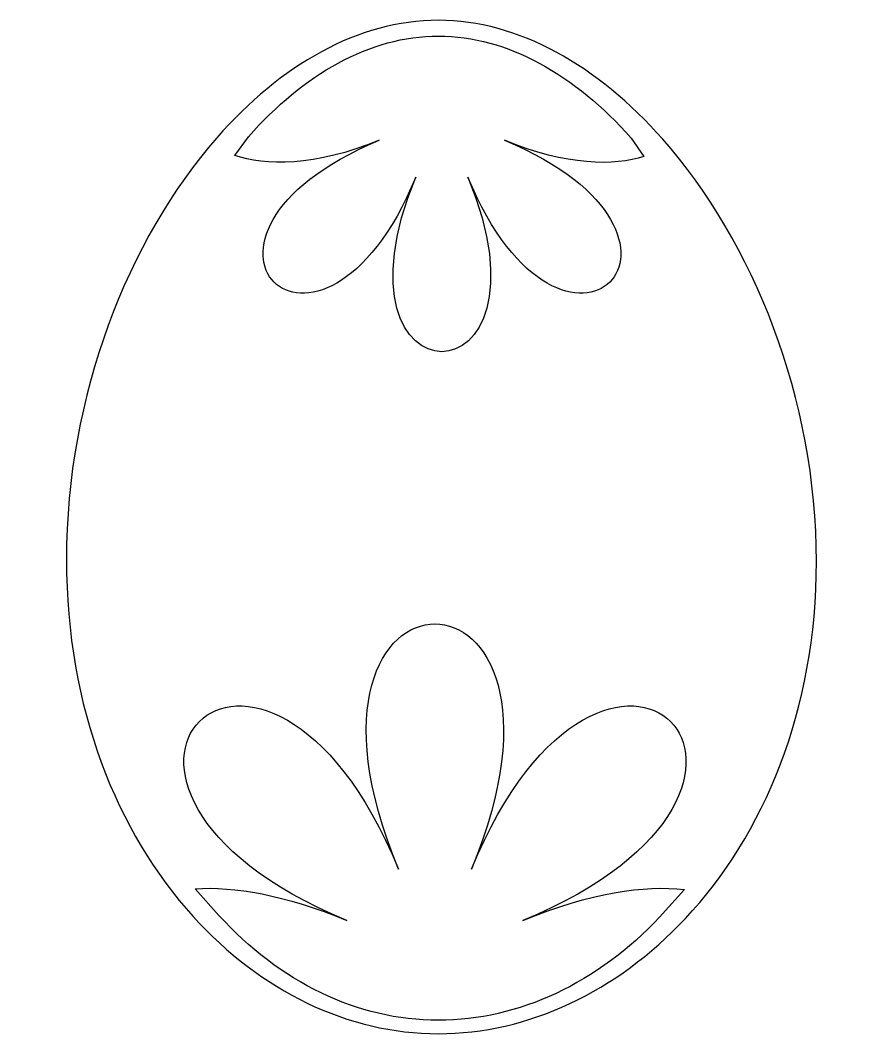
# Model space of a CAD drawing. Header units: centimetres. Extents: x -4.9 to 4.8, y -6 to 6.
import ezdxf

# ---------------------------------------------------------------- set-up
doc = ezdxf.new("R2010")
doc.units = ezdxf.units.CM
doc.header["$MEASUREMENT"] = 0
doc.layers.add('Camada 1', color=7, linetype='Continuous')

msp = doc.modelspace()

# ---------------------------------------------------------------- linework, layer by layer
at = {"layer": 'Camada 1'}
for points in [[(-2.91714, -4.57831), (-3.81299, -3.58985), (-4.40711, -2.12687), (-4.40711, -0.38117), (-4.40711, -0.38117), (-4.40711, 1.5396), (-3.68784, 3.37805), (-2.63885, 4.57508), (-2.63885, 4.57508), (-1.89177, 5.42765), (-0.97737, 5.95491), (-0.03643, 5.95491), (-0.03643, 5.95491), (0.9076, 5.95491), (1.83756, 5.41971), (2.60073, 4.55704), (2.60073, 4.55704), (3.66645, 3.35252), (4.40712, 1.5093), (4.40712, -0.40707), (4.40712, -0.40707), (4.40712, -2.15943), (3.78778, -3.61951), (2.86695, -4.60125), (2.86695, -4.60125), (2.0596, -5.46191), (1.0204, -5.95494), (-0.03643, -5.95494), (-0.03643, -5.95494), (-1.09778, -5.95491), (-2.12532, -5.45194), (-2.91714, -4.57831), (-2.91714, -4.57831), (-2.91714, -4.57831), (-2.91714, -4.57831), (-2.91714, -4.57831)], [(2.22808, 4.57098), (1.57345, 5.31094), (0.7757, 5.76999), (-0.03398, 5.76999), (-0.03398, 5.76999), (-0.84107, 5.76999), (-1.62537, 5.31771), (-2.26622, 4.58643), (-2.26622, 4.58643), (-2.26622, 4.58643), (-2.42605, 4.36669), (-2.42605, 4.36669), (-2.42605, 4.36669), (-2.08693, 4.24223), (-1.47686, 4.23522), (-0.73161, 4.54409), (-0.73161, 4.54409), (-3.46685, 3.41061), (-1.43408, 1.37637), (-0.30018, 4.11258), (-0.30018, 4.11258), (-1.43408, 1.37636), (1.44417, 1.37636), (0.31032, 4.11258), (0.31032, 4.11258), (1.44417, 1.37636), (3.47844, 3.41061), (0.74217, 4.54409), (0.74217, 4.54409), (1.46869, 4.24313), (2.03884, 4.2403), (2.37954, 4.35467), (2.37954, 4.35467), (2.37954, 4.35467), (2.22808, 4.57098), (2.22808, 4.57098)], [(2.85517, -4.26118), (2.38879, -4.20652), (1.75643, -4.29399), (0.95819, -4.62464), (0.95819, -4.62464), (4.79856, -3.03378), (1.9435, -0.17863), (0.35203, -4.01909), (0.35203, -4.01909), (1.9435, -0.17864), (-2.09632, -0.17864), (-0.50485, -4.01909), (-0.50485, -4.01909), (-2.09629, -0.17864), (-4.94945, -3.03378), (-1.1104, -4.62464), (-1.1104, -4.62464), (-1.84544, -4.32003), (-2.43977, -4.22176), (-2.89335, -4.25092), (-2.89335, -4.25092), (-2.89335, -4.25092), (-2.61403, -4.56495), (-2.61403, -4.56495), (-2.61403, -4.56495), (-1.90521, -5.34701), (-0.98536, -5.79727), (-0.03524, -5.79727), (-0.03524, -5.79727), (0.91075, -5.79727), (1.84111, -5.35592), (2.56384, -4.5854), (2.56384, -4.5854), (2.56384, -4.5854), (2.85517, -4.26118), (2.85517, -4.26118)]]:
    msp.add_open_spline(points, degree=3, knots=[0, 0, 0, 0, 0.1, 0.1, 0.1, 0.1, 0.2, 0.2, 0.2, 0.2, 0.3, 0.3, 0.3, 0.3, 0.4, 0.4, 0.4, 0.4, 0.5, 0.5, 0.5, 0.5, 0.6, 0.6, 0.6, 0.6, 0.7, 0.7, 0.7, 0.7, 0.8, 0.8, 0.8, 0.8, 1, 1, 1, 1], dxfattribs=at)

doc.saveas('drawing.dxf')
